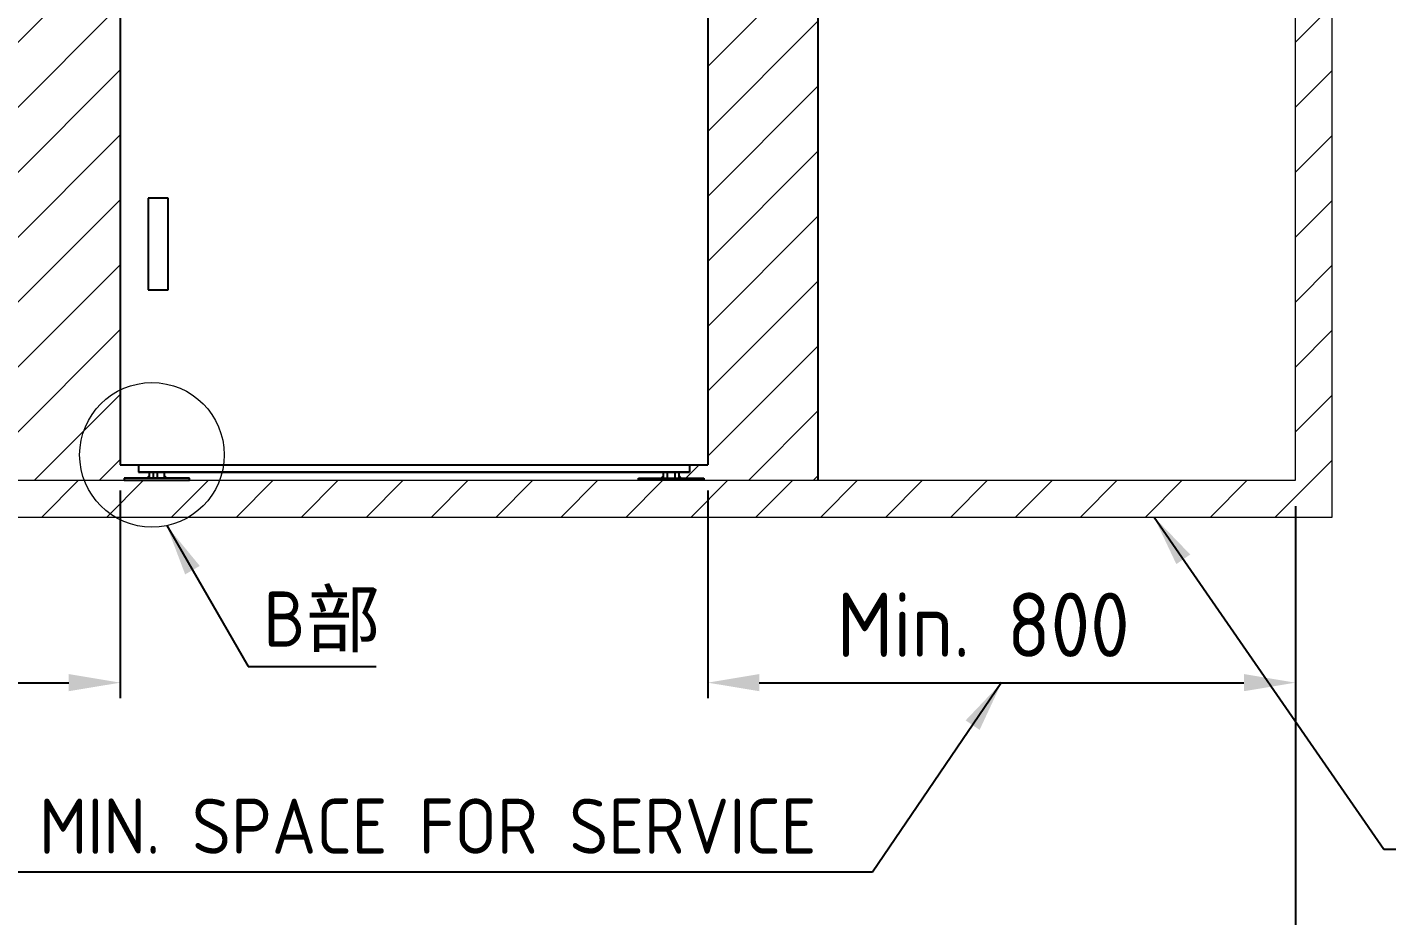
# Model space of a CAD drawing. Header units: millimetres. Extents: x -406921 to 28650, y -22195 to 19200.
# Drawn here: x 21297 to 23148, y 2119 to 3328 of the extents above; entities that cross this region are included whole.
import ezdxf

# ---------------------------------------------------------------- set-up
doc = ezdxf.new("R2010")
doc.units = ezdxf.units.MM
doc.header["$MEASUREMENT"] = 0
doc.linetypes.add('HIDDEN', pattern=[9.525, 6.35, -3.175])
doc.layers.get('0').update_dxf_attribs({"lineweight": 25})
for name, color, linetype, lineweight in [('D', 3, 'Continuous', 13), ('H', 2, 'HIDDEN', 15), ('S', 4, 'Continuous', 15)]:
    doc.layers.add(name, color=color, linetype=linetype, lineweight=lineweight)
doc.styles.get("Standard").update_dxf_attribs({"font": 'KAIU.TTF'})
doc.styles.add('STU25', font='isocp2.shx')
doc.dimstyles.new('STU25', dxfattribs={"dimscale": 35, "dimtxt": 2.5, "dimasz": 2, "dimexe": 0.6, "dimexo": 1, "dimgap": 1, "dimtad": 1, "dimdsep": 46, "dimtxsty": 'STU25', "dimcen": 2, "dimazin": 2, "dimtfac": 1, "dimtmove": 0, "dimatfit": 3, "dimfxl": 0, "dimtolj": 1, "dimtzin": 0, "dimarcsym": 0})
doc.dimstyles.new('STU25$7', dxfattribs={"dimscale": 35, "dimtxt": 2.5, "dimasz": 2, "dimexe": 1.25, "dimexo": 0.625, "dimgap": 1, "dimtad": 0, "dimdec": 4, "dimdsep": 46, "dimtxsty": 'STU25', "dimcen": 2.5, "dimazin": 2, "dimtfac": 1, "dimtdec": 4, "dimtmove": 0, "dimatfit": 3, "dimfxl": 0, "dimtolj": 1, "dimtzin": 0, "dimarcsym": 0})

# ---------------------------------------------------------------- blocks, each defined once
blk = doc.blocks.new('*D2')
at = {"layer": 'D', "color": 0, "lineweight": -2}
for p, q in [((20623.4, 2676.3), (20623.4, 1921.3)), ((23023.4, 2676.3), (23023.4, 1921.3)), ((20693.4, 1942.3), (22953.4, 1942.3))]:
    blk.add_line(p, q, dxfattribs=at)
at = {"layer": 'D', "color": 0}
for points in [[(20693.4, 1954), (20693.4, 1930.7), (20623.4, 1942.3)], [(22953.4, 1930.7), (22953.4, 1954), (23023.4, 1942.3)]]:
    blk.add_solid(points, dxfattribs=at)
at = {"layer": 'Defpoints', "color": 0}
for p in [(20623.4, 2711.3), (23023.4, 2711.3), (23023.4, 1942.3)]:
    blk.add_point(p, dxfattribs=at)
at = {"layer": 'D', "color": 0, "insert": (21869.2, 2025.5), "char_height": 87.5, "attachment_point": 5, "style": 'STU25'}
blk.add_mtext('\\A1;2400(STERILIZE SPACE)', dxfattribs=at)
blk = doc.blocks.new('*D4')
at = {"layer": 'D', "color": 0, "lineweight": -2}
for p, q in [((21423.4, 2697.3), (21423.4, 2414.9)), ((20623.4, 2676.3), (20623.4, 2414.9)), ((20693.4, 2435.9), (21353.4, 2435.9))]:
    blk.add_line(p, q, dxfattribs=at)
at = {"layer": 'D', "color": 0}
for points in [[(20693.4, 2447.6), (20693.4, 2424.3), (20623.4, 2435.9)], [(21353.4, 2424.3), (21353.4, 2447.6), (21423.4, 2435.9)]]:
    blk.add_solid(points, dxfattribs=at)
at = {"layer": 'Defpoints', "color": 0}
for p in [(21423.4, 2732.3), (20623.4, 2711.3), (21423.4, 2435.9)]:
    blk.add_point(p, dxfattribs=at)
at = {"layer": 'D', "color": 0, "insert": (21023.4, 2514.7), "char_height": 87.5, "attachment_point": 5, "style": 'STU25'}
blk.add_mtext('\\A1;Min. 800', dxfattribs=at)
blk = doc.blocks.new('*D5')
at = {"layer": 'D', "color": 0, "lineweight": -2}
for p, q in [((22223.4, 2697.3), (22223.4, 2414.9)), ((23023.4, 2676.3), (23023.4, 2414.9)), ((22293.4, 2435.9), (22953.4, 2435.9))]:
    blk.add_line(p, q, dxfattribs=at)
at = {"layer": 'D', "color": 0}
for points in [[(22293.4, 2447.6), (22293.4, 2424.3), (22223.4, 2435.9)], [(22953.4, 2424.3), (22953.4, 2447.6), (23023.4, 2435.9)]]:
    blk.add_solid(points, dxfattribs=at)
at = {"layer": 'Defpoints', "color": 0}
for p in [(22223.4, 2732.3), (23023.4, 2711.3), (23023.4, 2435.9)]:
    blk.add_point(p, dxfattribs=at)
at = {"layer": 'D', "color": 0, "insert": (22598.4, 2514.7), "char_height": 87.5, "attachment_point": 5, "style": 'STU25'}
blk.add_mtext('\\A1;Min. 800', dxfattribs=at)
blk = doc.blocks.new('*D6')
at = {"layer": 'D', "color": 0, "lineweight": -2}
for p, q in [((21388.4, 4411.3), (20420.3, 4411.3)), ((20441.3, 4341.3), (20441.3, 2781.3)), ((20588.4, 2711.3), (20420.3, 2711.3))]:
    blk.add_line(p, q, dxfattribs=at)
at = {"layer": 'D', "color": 0}
for points in [[(20453, 4341.3), (20429.6, 4341.3), (20441.3, 4411.3)], [(20429.6, 2781.3), (20453, 2781.3), (20441.3, 2711.3)]]:
    blk.add_solid(points, dxfattribs=at)
at = {"layer": 'Defpoints', "color": 0}
for p in [(21423.4, 4411.3), (20441.3, 2711.3), (20623.4, 2711.3)]:
    blk.add_point(p, dxfattribs=at)
at = {"layer": 'D', "color": 0, "insert": (20362.6, 3611.3), "char_height": 87.5, "attachment_point": 5, "rotation": 90, "style": 'STU25'}
blk.add_mtext('\\A1;1700', dxfattribs=at)

msp = doc.modelspace()

# ---------------------------------------------------------------- hatches: boundary and pattern name
at = {"layer": 'D'}
h = msp.add_hatch(dxfattribs=at)
h.set_pattern_fill('ANSI31', color=256, scale=500, style=0)
h.set_pattern_definition([(45, (239086.23, 23031.16), (-44.194174, 44.194174), [])])
h.paths.add_polyline_path([(22223.377, 4412.307), (22223.377, 3782.307), (22223.377, 3352.307), (22223.377, 2732.307), (22198.377, 2732.307), (22198.377, 2722.307), (22183.769, 2722.307), (22183.769, 2714.307), (22217.877, 2714.307), (22217.877, 2711.307), (22373.377, 2711.307), (22373.377, 4498.242), (23023.377, 4498.242), (23023.377, 5411.307), (20623.377, 5411.307), (20623.377, 4498.242), (21273.377, 4498.242), (21273.377, 2711.307), (21423.877, 2711.307), (21423.877, 2714.307), (21457.985, 2714.307), (21457.985, 2722.307), (21448.377, 2722.307), (21448.377, 2732.307), (21423.377, 2732.307), (21423.377, 3352.307), (21423.377, 3782.307), (21423.377, 4412.307)])
at = {"layer": 'H', "ltscale": 5}
h = msp.add_hatch(dxfattribs=at)
h.set_pattern_fill('ANSI31', color=256, scale=500, style=0)
h.set_pattern_definition([(45, (238823.45, 23327.24), (-44.194174, 44.194174), [])])
h.paths.add_polyline_path([(23073.377, 2661.307), (23073.377, 5411.307), (23023.377, 5411.307), (23023.377, 2711.307), (20623.377, 2711.307), (20623.377, 5411.307), (20573.377, 5411.307), (20573.377, 2661.307)])
h.paths.add_polyline_path([(23073.377, 5411.307), (23023.377, 5411.307)], flags=16)
h.paths.add_polyline_path([(20573.377, 5411.307), (20623.377, 5411.307)], flags=16)

# ---------------------------------------------------------------- linework, layer by layer
for p, q in [((22373.377, 4498.242), (22373.377, 2711.307)), ((21423.377, 3352.307), (21423.377, 2732.307)), ((22223.377, 3352.307), (22223.377, 2732.307)), ((21461.495, 3095.284), (21461.495, 2970.284)), ((21488.495, 3095.284), (21461.495, 3095.284)), ((21488.495, 2970.284), (21488.495, 3095.284)), ((21461.495, 2970.284), (21488.495, 2970.284)), ((21423.377, 2732.307), (22223.377, 2732.307)), ((21448.377, 2732.307), (21448.377, 2722.307)), ((22198.377, 2722.307), (21448.377, 2722.307)), ((22198.377, 2732.307), (22198.377, 2722.307))]:
    msp.add_line(p, q)
at = {"linetype": 'Continuous'}
for p, q in [((21448.377, 2722.307), (22198.377, 2722.307)), ((21462.985, 2722.307), (21462.985, 2714.307)), ((21483.769, 2722.307), (21462.985, 2722.307)), ((21468.181, 2722.307), (21468.181, 2714.307)), ((21473.573, 2722.307), (21473.573, 2714.307)), ((21483.769, 2714.307), (21483.769, 2722.307)), ((22162.985, 2714.307), (22162.985, 2722.307)), ((22162.985, 2722.307), (22183.769, 2722.307)), ((22168.181, 2722.307), (22168.181, 2714.307)), ((22178.573, 2722.307), (22178.573, 2714.307)), ((22183.769, 2722.307), (22183.769, 2714.307)), ((21517.877, 2714.307), (21428.877, 2714.307)), ((21428.877, 2714.307), (21428.877, 2711.307)), ((21428.877, 2711.307), (21517.877, 2711.307)), ((21460.088, 2714.307), (21462.985, 2717.204)), ((21486.666, 2714.307), (21483.769, 2717.204)), ((21517.877, 2711.307), (21517.877, 2714.307)), ((22128.877, 2714.307), (22217.877, 2714.307)), ((22128.877, 2711.307), (22128.877, 2714.307)), ((22217.877, 2711.307), (22128.877, 2711.307)), ((22160.088, 2714.307), (22162.985, 2717.204)), ((22186.666, 2714.307), (22183.769, 2717.204)), ((22217.877, 2714.307), (22217.877, 2711.307))]:
    msp.add_line(p, q, dxfattribs=at)
at = {"layer": 'D'}
msp.add_circle((21466.576, 2745.875), 98.378, dxfattribs=at)
at = {"layer": 'S', "linetype": 'Continuous'}
for p, q in [((23023.377, 2711.307), (23023.377, 5411.307)), ((23073.377, 2661.307), (23073.377, 5411.307)), ((20623.377, 2711.307), (23023.377, 2711.307)), ((20573.377, 2661.307), (23073.377, 2661.307))]:
    msp.add_line(p, q, dxfattribs=at)

# ---------------------------------------------------------------- texts
at = {"layer": 'D', "color": 11, "char_height": 75, "attachment_point": 1}
for s, insert in [('{\\Fisocp2.shx;\\C3;B\\f標楷體|b0|i0|c136|p65;部}', (21618.486, 2560.076)), ('{\\Fisocp2.shx;\\C3;MIN. SPACE FOR SERVICE}', (21312.915, 2278.144))]:
    msp.add_mtext(s, dxfattribs=dict(at, insert=insert))

# ---------------------------------------------------------------- dimensions: what is measured, and where the dimension line sits
at = {"layer": 'D'}
dim = msp.add_linear_dim(base=(20441.306, 2711.307), p1=(21423.377, 4411.307), p2=(20623.377, 2711.307), angle=90, dimstyle='STU25', dxfattribs=at)
dim.commit()
dim.dimension.update_dxf_attribs({"geometry": '*D6', "text_midpoint": (20441.306, 3611.307), "dimtype": 160})
dim = msp.add_linear_dim(base=(21423.377, 2435.924), p1=(20623.377, 2711.307), p2=(21423.377, 2732.307), text='Min. <>', dimstyle='STU25', dxfattribs=at)
dim.commit()
dim.dimension.update_dxf_attribs({"geometry": '*D4', "text_midpoint": (21023.377, 2514.674)})
for base, p1, text, picture, middle in [((23023.377, 2435.924), (22223.377, 2732.307), 'Min. <>', '*D5', (22598.377, 2435.924)), ((23023.377, 1942.332), (20623.377, 2711.307), '<>(STERILIZE SPACE)', '*D2', (21869.193, 1942.332))]:
    dim = msp.add_linear_dim(base=base, p1=p1, p2=(23023.377, 2711.307), text=text, dimstyle='STU25', dxfattribs=at)
    dim.commit()
    dim.dimension.update_dxf_attribs({"geometry": picture, "text_midpoint": middle, "dimtype": 160})

# ---------------------------------------------------------------- leaders
for points in [[(21486.688, 2649.575), (21597.78, 2457.788), (21771.951, 2457.788)], [(22830.888, 2661.307), (23143.929, 2209.449), (24537.533, 2209.449)], [(22623.377, 2435.924), (22447.575, 2177.993), (21263.081, 2177.993)]]:
    msp.add_leader(points, dimstyle='STU25$7', override={"dimgap": 1, "dimtad": 0}, dxfattribs=at)

doc.saveas('drawing.dxf')
